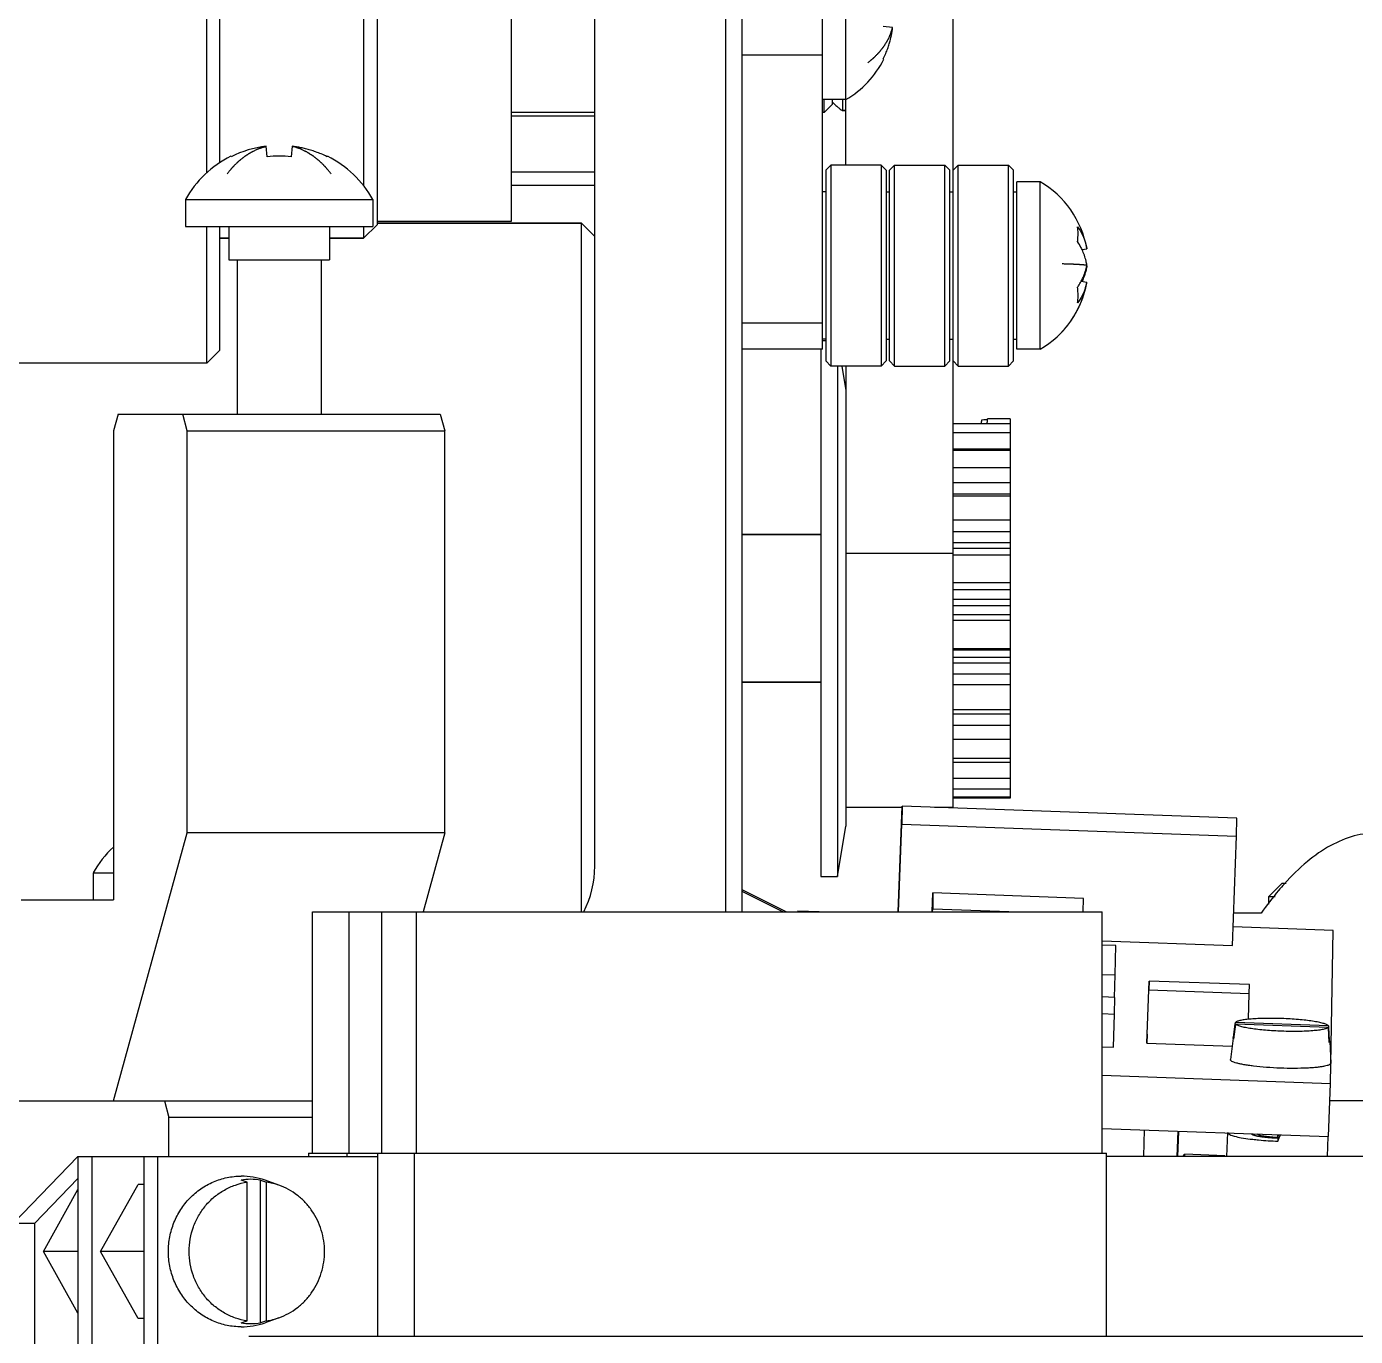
# Model space of a CAD drawing. Header units: millimetres. Extents: x 0 to 841, y 0 to 594.
# Drawn here: x 736.43 to 756.27, y 244.04 to 263.59 of the extents above; entities that cross this region are included whole.
import ezdxf

# ---------------------------------------------------------------- set-up
doc = ezdxf.new("R2010")
doc.units = ezdxf.units.MM
doc.header["$LTSCALE"] = 46.255
doc.layers.get('0').update_dxf_attribs({"linetype": 'CONTINUOUS'})
for name, color, linetype in [('7_ALL_FEATURES', 7, 'CONTINUOUS'), ('AXIS', 7, 'CONTINUOUS'), ('COSMETIC', 7, 'CONTINUOUS')]:
    doc.layers.add(name, color=color, linetype=linetype)

msp = doc.modelspace()

# ---------------------------------------------------------------- linework, layer by layer
at = {"color": 7, "linetype": 'CONTINUOUS'}
for p, q in [((746.862, 281.805), (746.862, 250.375)), ((747.112, 250.375), (747.112, 281.68)), ((748.662, 261.522), (748.662, 276.62)), ((750.262, 251.936), (750.262, 276.62)), ((744.912, 251.055), (744.912, 272.547)), ((739.312, 269.855), (739.312, 261.554)), ((741.462, 268.18), (741.462, 261.212)), ((741.662, 267.98), (741.662, 260.63)), ((743.662, 267.18), (743.662, 260.68)), ((748.312, 258.772), (748.312, 265.272)), ((749.359, 263.574), (749.22, 263.588)), ((748.312, 263.164), (747.112, 263.164)), ((749.228, 263.103), (749.22, 263.106)), ((748.662, 262.499), (748.312, 262.499)), ((748.337, 262.305), (748.337, 262.499)), ((748.612, 262.499), (748.612, 262.342)), ((744.912, 262.305), (743.662, 262.305)), ((743.662, 262.255), (744.912, 262.255)), ((748.462, 262.43), (748.337, 262.305)), ((748.606, 262.338), (748.662, 262.338)), ((748.608, 262.338), (748.612, 262.342)), ((748.612, 262.342), (748.662, 262.342)), ((740.022, 261.646), (740.007, 261.802)), ((740.394, 261.802), (740.38, 261.646)), ((739.485, 261.646), (739.481, 261.656)), ((740.92, 261.656), (740.917, 261.646)), ((748.362, 261.447), (748.437, 261.522)), ((748.437, 261.522), (748.437, 258.522)), ((749.262, 261.447), (749.187, 261.522)), ((749.187, 261.522), (749.187, 258.522)), ((749.312, 261.447), (749.387, 261.522)), ((749.387, 258.522), (749.387, 261.522)), ((750.212, 261.447), (750.137, 261.522)), ((750.137, 258.522), (750.137, 261.522)), ((750.262, 261.447), (750.337, 261.522)), ((750.337, 258.522), (750.337, 261.522)), ((751.162, 261.447), (751.087, 261.522)), ((751.087, 258.522), (751.087, 261.522)), ((744.912, 261.415), (743.662, 261.415)), ((748.362, 261.447), (748.362, 258.597)), ((749.262, 261.447), (749.262, 258.597)), ((749.312, 258.597), (749.312, 261.447)), ((750.212, 258.597), (750.212, 261.447)), ((751.162, 258.597), (751.162, 261.447)), ((751.562, 261.272), (751.212, 261.272)), ((751.212, 258.772), (751.212, 261.272)), ((751.562, 258.772), (751.562, 261.272)), ((744.912, 261.216), (743.662, 261.216)), ((738.801, 261.005), (741.601, 261.005)), ((738.801, 261.005), (738.801, 260.605)), ((741.601, 261.005), (741.601, 260.605)), ((738.801, 260.605), (741.601, 260.605)), ((739.312, 260.605), (739.312, 258.755)), ((739.451, 260.605), (739.451, 260.105)), ((740.951, 260.605), (740.951, 260.105)), ((741.662, 260.63), (741.462, 260.43)), ((741.462, 260.605), (741.462, 260.43)), ((744.712, 260.655), (741.662, 260.655)), ((744.912, 260.455), (744.712, 260.655)), ((744.712, 250.375), (744.712, 260.655)), ((739.312, 260.43), (739.451, 260.43)), ((740.951, 260.43), (741.462, 260.43)), ((752.258, 260.278), (752.259, 260.269)), ((739.451, 260.105), (740.951, 260.105)), ((739.576, 260.105), (739.576, 257.805)), ((740.826, 260.105), (740.826, 257.805)), ((752.187, 260.259), (752.259, 260.269)), ((752.256, 260.015), (752.259, 260.015)), ((752.174, 259.787), (752.259, 259.775)), ((748.312, 259.164), (747.112, 259.164)), ((739.312, 258.755), (739.122, 258.565)), ((748.312, 258.772), (747.112, 258.772)), ((751.562, 258.772), (751.212, 258.772)), ((739.122, 258.565), (735.064, 258.565)), ((748.362, 258.597), (748.437, 258.522)), ((748.662, 258.522), (748.662, 256.899)), ((749.262, 258.597), (749.187, 258.522)), ((749.312, 258.597), (749.387, 258.522)), ((750.212, 258.597), (750.137, 258.522)), ((750.262, 258.597), (750.337, 258.522)), ((751.162, 258.597), (751.087, 258.522)), ((737.796, 257.805), (737.727, 257.555)), ((737.796, 257.805), (742.606, 257.805)), ((738.829, 257.555), (738.761, 257.805)), ((742.606, 257.805), (742.674, 257.555)), ((737.727, 257.555), (737.727, 250.555)), ((738.829, 257.555), (742.674, 257.555)), ((738.829, 251.555), (738.829, 257.555)), ((742.674, 251.555), (742.674, 257.555)), ((751.112, 257.657), (750.262, 257.657)), ((751.112, 257.526), (750.262, 257.526)), ((751.112, 257.657), (751.112, 257.526)), ((751.112, 257.262), (750.262, 257.262)), ((751.112, 257.262), (751.112, 257)), ((751.112, 257), (750.262, 257)), ((751.112, 256.582), (750.262, 256.582)), ((751.112, 256.582), (751.112, 256.222)), ((751.112, 256.222), (750.262, 256.222)), ((750.262, 255.724), (748.662, 255.724)), ((751.112, 255.7), (750.262, 255.7)), ((751.112, 255.7), (751.112, 255.284)), ((751.112, 255.284), (750.262, 255.284)), ((751.112, 254.722), (750.262, 254.722)), ((751.112, 254.722), (751.112, 254.301)), ((751.112, 254.301), (750.262, 254.301)), ((751.112, 253.766), (750.262, 253.766)), ((751.112, 253.766), (751.112, 253.391)), ((751.112, 253.391), (750.262, 253.391)), ((751.112, 252.948), (750.262, 252.948)), ((751.112, 252.948), (751.112, 252.663)), ((751.112, 252.663), (750.262, 252.663)), ((751.112, 252.365), (750.262, 252.365)), ((751.112, 252.365), (751.112, 252.206)), ((751.112, 252.206), (750.262, 252.206)), ((749.442, 250.375), (749.5, 251.954)), ((749.5, 251.954), (749.495, 251.685)), ((754.496, 251.773), (749.5, 251.954)), ((751.112, 252.089), (750.262, 252.089)), ((751.112, 252.074), (750.262, 252.074)), ((751.112, 252.089), (751.112, 252.074)), ((748.662, 251.936), (749.5, 251.936)), ((749.984, 251.936), (750.262, 251.936)), ((754.492, 251.505), (754.496, 251.773)), ((737.727, 247.555), (738.829, 251.555)), ((742.674, 251.555), (738.829, 251.555)), ((742.674, 251.555), (742.349, 250.375)), ((749.447, 250.375), (749.495, 251.685)), ((749.495, 251.685), (754.492, 251.505)), ((754.432, 249.871), (754.492, 251.505)), ((737.727, 250.955), (737.422, 250.955)), ((737.422, 250.955), (737.422, 250.555)), ((754.974, 250.605), (755.174, 250.805)), ((755.174, 250.805), (755.234, 250.805)), ((736.349, 250.555), (737.727, 250.555)), ((747.768, 250.375), (747.112, 250.704)), ((747.718, 250.375), (747.112, 250.678)), ((749.951, 250.375), (749.961, 250.657)), ((749.961, 250.657), (749.957, 250.422)), ((752.209, 250.576), (749.961, 250.657)), ((752.206, 250.375), (752.209, 250.576)), ((754.974, 250.605), (755.068, 250.605)), ((754.974, 250.491), (754.974, 250.605)), ((740.701, 250.375), (752.489, 250.375)), ((740.701, 246.775), (740.701, 250.375)), ((741.244, 246.775), (741.244, 250.375)), ((741.732, 246.775), (741.732, 250.375)), ((742.25, 246.775), (742.25, 250.375)), ((747.942, 250.387), (747.941, 250.375)), ((748.264, 250.375), (747.942, 250.387)), ((749.955, 250.375), (749.957, 250.422)), ((749.957, 250.422), (751.237, 250.375)), ((752.489, 246.775), (752.489, 250.375)), ((754.86, 250.355), (754.45, 250.355)), ((755.936, 250.099), (754.442, 250.153)), ((755.895, 247.814), (755.936, 250.099)), ((752.489, 249.941), (754.432, 249.871)), ((752.691, 249.871), (752.489, 249.878)), ((752.683, 249.434), (752.691, 249.871)), ((752.489, 249.441), (752.683, 249.434)), ((752.671, 249.098), (752.683, 249.434)), ((753.156, 248.417), (753.185, 249.209)), ((753.158, 248.551), (753.187, 249.343)), ((753.187, 249.343), (753.185, 249.209)), ((753.185, 249.209), (754.684, 249.155)), ((754.686, 249.289), (753.187, 249.343)), ((754.684, 249.155), (754.686, 249.289)), ((752.677, 249.098), (752.489, 249.105)), ((752.673, 248.849), (752.677, 249.098)), ((754.67, 248.771), (754.684, 249.155)), ((752.489, 248.856), (752.673, 248.849)), ((752.655, 248.354), (752.673, 248.849)), ((754.476, 248.699), (754.448, 248.477)), ((754.448, 248.504), (754.473, 248.699)), ((754.473, 248.699), (754.476, 248.726)), ((755.865, 248.676), (754.476, 248.726)), ((755.865, 248.649), (754.476, 248.699)), ((755.865, 248.676), (755.866, 248.65)), ((755.877, 248.426), (755.865, 248.649)), ((755.866, 248.65), (755.877, 248.453)), ((753.158, 248.551), (753.156, 248.417)), ((753.156, 248.417), (754.426, 248.371)), ((754.442, 248.492), (754.402, 248.172)), ((754.442, 248.491), (754.442, 248.492)), ((754.452, 248.504), (754.448, 248.504)), ((755.877, 248.453), (755.875, 248.453)), ((755.884, 248.44), (755.884, 248.439)), ((755.884, 248.439), (755.9, 248.117)), ((752.489, 248.36), (752.655, 248.354)), ((754.402, 248.172), (754.401, 248.17)), ((755.9, 248.116), (755.9, 248.117)), ((752.489, 247.936), (755.895, 247.814)), ((755.866, 247.021), (755.895, 247.814)), ((735.362, 247.555), (740.701, 247.555)), ((738.491, 247.555), (738.556, 247.305)), ((740.701, 247.305), (738.556, 247.305)), ((738.556, 246.725), (738.556, 247.305)), ((752.489, 247.143), (755.866, 247.021)), ((753.107, 246.726), (753.121, 247.12)), ((753.608, 246.726), (753.622, 247.102)), ((753.619, 246.726), (753.632, 247.099)), ((754.349, 246.726), (754.362, 247.081)), ((755.111, 247.012), (755.109, 246.953)), ((755.85, 246.726), (755.861, 247.022)), ((736.228, 245.725), (737.193, 246.725)), ((737.196, 246.725), (737.193, 246.725)), ((737.196, 246.725), (741.671, 246.725)), ((737.196, 246.725), (737.196, 243.725)), ((737.404, 246.725), (737.404, 243.725)), ((738.18, 246.725), (738.18, 225.725)), ((738.387, 246.725), (738.387, 225.725)), ((740.639, 246.775), (752.55, 246.775)), ((740.639, 246.775), (740.639, 246.725)), ((741.209, 246.775), (741.209, 246.725)), ((741.671, 246.775), (741.671, 244.038)), ((742.215, 246.775), (742.215, 244.038)), ((752.55, 244.038), (752.55, 246.775)), ((766.399, 246.726), (752.55, 246.726)), ((753.689, 246.726), (753.72, 246.758)), ((753.719, 246.726), (753.72, 246.758)), ((754.32, 246.736), (753.72, 246.758)), ((754.32, 246.736), (754.319, 246.726)), ((737.196, 246.393), (736.551, 245.725)), ((736.682, 245.306), (737.196, 246.229)), ((737.536, 245.306), (738.094, 246.306)), ((738.18, 246.306), (738.094, 246.306)), ((739.723, 246.341), (739.632, 246.372)), ((739.723, 244.27), (739.723, 246.341)), ((739.922, 244.239), (739.922, 246.372)), ((739.922, 246.372), (740.013, 246.341)), ((740.198, 246.295), (739.99, 246.369)), ((740.013, 244.27), (740.013, 246.341)), ((736.551, 245.725), (736.228, 245.725)), ((736.551, 245.725), (736.551, 239.657)), ((737.196, 245.306), (736.682, 245.306)), ((737.196, 244.383), (736.682, 245.306)), ((738.18, 245.306), (737.536, 245.306)), ((738.094, 244.306), (737.536, 245.306)), ((738.18, 244.306), (738.094, 244.306)), ((739.632, 244.239), (739.723, 244.27)), ((740.013, 244.27), (739.922, 244.239)), ((740.198, 244.317), (739.99, 244.242)), ((768.146, 244.039), (739.746, 244.038))]:
    msp.add_line(p, q, dxfattribs=at)
at = {"color": 2, "linetype": 'CONTINUOUS'}
msp.add_line((755.11, 247), (755.112, 247.049), dxfattribs=at)
at = {"color": 7, "linetype": 'CONTINUOUS'}
for centre, radius, start, end in [((747.918, 263.749), 1.452, 345.8567, 348.3576), ((747.917, 263.749), 1.452, 348.3578, 350.7507), ((747.917, 263.749), 1.453, 350.751, 353.091), ((747.92, 263.749), 1.45, 337.1625, 340.3107), ((747.919, 263.749), 1.451, 340.3111, 343.1921), ((747.918, 263.749), 1.452, 343.1925, 345.8564), ((747.934, 263.749), 1.446, 300.1885, 333.3608), ((747.92, 263.748), 1.45, 333.698, 337.1619), ((751.546, 265.712), 4.483, 226.5264, 226.8058), ((740.2, 260.205), 1.609, 96.8981, 116.4095), ((740.201, 260.204), 1.61, 80.7387, 83.0984), ((740.201, 260.204), 1.61, 78.3235, 80.7385), ((740.201, 260.204), 1.61, 75.7999, 78.3233), ((740.201, 260.205), 1.609, 73.1145, 75.7995), ((740.201, 260.205), 1.609, 70.2157, 73.1141), ((740.201, 260.206), 1.608, 67.0552, 70.2152), ((740.202, 260.207), 1.607, 63.5867, 67.0546), ((740.201, 260.222), 1.604, 116.7248, 150.7733), ((740.201, 259.954), 1.702, 83.9629, 96.0371), ((740.201, 260.222), 1.604, 29.2267, 63.2752), ((750.834, 260.022), 1.446, 10.1933, 59.8115), ((751.541, 260.155), 0.729, 349.5444, 350.1132), ((751.541, 259.89), 0.729, 9.8868, 10.4556), ((750.834, 260.022), 1.446, 300.1885, 349.8067), ((751.588, 259.896), 0.682, 342.7787, 348.4479), ((751.593, 259.894), 0.676, 348.4581, 349.0994), ((751.594, 259.894), 0.676, 349.0994, 349.8616), ((738.822, 250.172), 1.604, 133.1159, 150.7733), ((743.412, 251.055), 1.5, 332.992, 360), ((755.128, 250.437), 3.479, 262.8858, 263.5069), ((755.189, 249.225), 2.215, 265.4288, 267.9658), ((739.635, 245.378), 1.053, 70.2991, 89.9861), ((739.777, 245.376), 1.007, 90.0069, 98.2815), ((739.777, 245.376), 1.007, 81.7185, 89.9931), ((739.867, 245.369), 0.983, 70.3191, 81.4581), ((739.777, 245.236), 1.007, 261.7185, 269.9931), ((739.635, 245.234), 1.053, 270.0139, 289.7009), ((739.777, 245.236), 1.007, 270.0069, 278.2815), ((739.867, 245.242), 0.983, 278.5419, 289.6809)]:
    msp.add_arc(centre, radius, start, end, dxfattribs=at)
for major_axis, end_param in [((0.823, 2.016), -1.567224), ((0.343, 0.84), -1.570837)]:
    msp.add_ellipse((755.111, 247.054), major_axis=major_axis, ratio=0.01674, start_param=-1.613993, end_param=end_param, dxfattribs=at)
for points, knots in [([(748.478, 262.444), (748.493, 262.429), (748.522, 262.403), (748.56, 262.369), (748.587, 262.349), (748.602, 262.338), (748.608, 262.338)], [0, 0, 0, 0, 0.386721, 0.689866, 0.896904, 1, 1, 1, 1]), ([(752.12, 260.38), (752.122, 260.399), (752.131, 260.472), (752.128, 260.546), (752.12, 260.6)], [0, 0, 0, 0, 0.258871, 1, 1, 1, 1]), ([(752.12, 260.6), (752.154, 260.552), (752.213, 260.449), (752.248, 260.335), (752.258, 260.278)], [0, 0, 0, 0, 0.506727, 1, 1, 1, 1]), ([(752.187, 260.259), (752.182, 260.269), (752.162, 260.311), (752.139, 260.351), (752.12, 260.38)], [0, 0, 0, 0, 0.246532, 1, 1, 1, 1]), ([(752.259, 260.029), (752.256, 260.049), (752.24, 260.128), (752.213, 260.204), (752.187, 260.259)], [0, 0, 0, 0, 0.245224, 1, 1, 1, 1]), ([(752.174, 259.787), (752.184, 259.806), (752.221, 259.881), (752.247, 259.961), (752.258, 260.022)], [0, 0, 0, 0, 0.257783, 1, 1, 1, 1]), ([(752.259, 260.015), (752.256, 259.996), (752.24, 259.917), (752.213, 259.84), (752.187, 259.785)], [0, 0, 0, 0, 0.245224, 1, 1, 1, 1]), ([(752.12, 259.698), (752.125, 259.705), (752.144, 259.734), (752.162, 259.764), (752.174, 259.787)], [0, 0, 0, 0, 0.253429, 1, 1, 1, 1]), ([(752.128, 259.579), (752.128, 259.588), (752.127, 259.628), (752.124, 259.668), (752.12, 259.698)], [0, 0, 0, 0, 0.246187, 1, 1, 1, 1]), ([(752.239, 259.694), (752.227, 259.653), (752.193, 259.572), (752.146, 259.499), (752.12, 259.464)], [0, 0, 0, 0, 0.492137, 1, 1, 1, 1]), ([(752.12, 259.464), (752.121, 259.473), (752.126, 259.511), (752.128, 259.55), (752.128, 259.579)], [0, 0, 0, 0, 0.246818, 1, 1, 1, 1]), ([(755.865, 248.676), (755.862, 248.68), (755.852, 248.686), (755.835, 248.695), (755.812, 248.703), (755.773, 248.715), (755.711, 248.729), (755.625, 248.744), (755.525, 248.757), (755.372, 248.772), (755.211, 248.782), (755.048, 248.786), (754.928, 248.785), (754.817, 248.782), (754.716, 248.776), (754.63, 248.768), (754.569, 248.758), (754.529, 248.749), (754.507, 248.742), (754.489, 248.735), (754.48, 248.729), (754.476, 248.726)], [0, 0, 0, 0, 0.010325, 0.023948, 0.040991, 0.061438, 0.112108, 0.174661, 0.247264, 0.327704, 0.501956, 0.590355, 0.675921, 0.755994, 0.8281, 0.890046, 0.94002, 0.960098, 0.976766, 0.990017, 1, 1, 1, 1]), ([(755.865, 248.649), (755.862, 248.646), (755.852, 248.64), (755.835, 248.633), (755.812, 248.626), (755.773, 248.617), (755.711, 248.608), (755.625, 248.599), (755.525, 248.593), (755.413, 248.59), (755.294, 248.59), (755.13, 248.594), (754.969, 248.603), (754.816, 248.618), (754.716, 248.631), (754.63, 248.646), (754.569, 248.66), (754.529, 248.672), (754.507, 248.681), (754.489, 248.689), (754.48, 248.696), (754.476, 248.699)], [0, 0, 0, 0, 0.009983, 0.023234, 0.039902, 0.05998, 0.109954, 0.1719, 0.244006, 0.324079, 0.409645, 0.498044, 0.672296, 0.752736, 0.825339, 0.887892, 0.938562, 0.959009, 0.976052, 0.989675, 1, 1, 1, 1]), ([(754.442, 248.492), (754.442, 248.493), (754.443, 248.498), (754.446, 248.501), (754.448, 248.504)], [0, 0, 0, 0, 0.221863, 1, 1, 1, 1]), ([(754.448, 248.477), (754.447, 248.478), (754.444, 248.482), (754.442, 248.487), (754.442, 248.491)], [0, 0, 0, 0, 0.295724, 1, 1, 1, 1]), ([(755.877, 248.453), (755.878, 248.452), (755.881, 248.448), (755.884, 248.443), (755.884, 248.44)], [0, 0, 0, 0, 0.293929, 1, 1, 1, 1]), ([(755.883, 248.435), (755.883, 248.434), (755.881, 248.431), (755.879, 248.428), (755.877, 248.426)], [0, 0, 0, 0, 0.224157, 1, 1, 1, 1]), ([(754.747, 248.072), (754.722, 248.076), (754.674, 248.082), (754.606, 248.093), (754.546, 248.105), (754.497, 248.117), (754.457, 248.129), (754.43, 248.14), (754.415, 248.15), (754.407, 248.156), (754.403, 248.163), (754.401, 248.168), (754.401, 248.17)], [0, 0, 0, 0, 0.207756, 0.395683, 0.561021, 0.701454, 0.815234, 0.901447, 0.934389, 0.961009, 0.982238, 1, 1, 1, 1]), ([(755.548, 248.043), (755.484, 248.04), (755.35, 248.037), (755.147, 248.041), (754.944, 248.052), (754.811, 248.065), (754.747, 248.072)], [0, 0, 0, 0, 0.239939, 0.500016, 0.760084, 1, 1, 1, 1]), ([(755.9, 248.116), (755.9, 248.114), (755.899, 248.109), (755.894, 248.103), (755.886, 248.097), (755.876, 248.091), (755.863, 248.086), (755.839, 248.078), (755.803, 248.07), (755.752, 248.061), (755.692, 248.054), (755.623, 248.047), (755.574, 248.045), (755.548, 248.043)], [0, 0, 0, 0, 0.017612, 0.038347, 0.064367, 0.096734, 0.135925, 0.182126, 0.2955, 0.436031, 0.601946, 0.790879, 1, 1, 1, 1]), ([(754.363, 247.076), (754.367, 247.064), (754.403, 247.044), (754.47, 247.023), (754.573, 247.001), (754.653, 246.99), (754.697, 246.984)], [0, 0, 0, 0, 0.107557, 0.313464, 0.615615, 1, 1, 1, 1]), ([(754.735, 246.98), (754.764, 246.977), (754.889, 246.964), (755.014, 246.956), (755.109, 246.953)], [0, 0, 0, 0, 0.23503, 1, 1, 1, 1]), ([(754.801, 247.06), (754.805, 247.056), (754.819, 247.049), (754.859, 247.036), (754.896, 247.031), (754.924, 247.027)], [0, 0, 0, 0, 0.128107, 0.340969, 1, 1, 1, 1]), ([(754.924, 247.027), (754.931, 247.026), (754.961, 247.022), (754.99, 247.019), (755.013, 247.017)], [0, 0, 0, 0, 0.233998, 1, 1, 1, 1]), ([(739.635, 244.181), (739.564, 244.181), (739.421, 244.195), (739.216, 244.26), (739.027, 244.365), (738.861, 244.506), (738.725, 244.677), (738.624, 244.873), (738.562, 245.085), (738.541, 245.306), (738.562, 245.526), (738.624, 245.739), (738.725, 245.934), (738.861, 246.106), (739.027, 246.247), (739.216, 246.352), (739.421, 246.416), (739.564, 246.431), (739.635, 246.431)], [0, 0, 0, 0, 0.061435, 0.123031, 0.184931, 0.247224, 0.30994, 0.373043, 0.436442, 0.5, 0.563558, 0.626957, 0.69006, 0.752776, 0.815069, 0.876969, 0.938565, 1, 1, 1, 1]), ([(739.723, 244.27), (739.664, 244.279), (739.546, 244.308), (739.38, 244.383), (739.229, 244.488), (739.099, 244.618), (738.994, 244.77), (738.89, 244.995), (738.836, 245.306), (738.89, 245.617), (738.994, 245.842), (739.099, 245.994), (739.229, 246.124), (739.38, 246.228), (739.546, 246.303), (739.664, 246.332), (739.723, 246.341)], [0, 0, 0, 0, 0.061482, 0.123195, 0.185237, 0.247654, 0.310451, 0.373582, 0.5, 0.626418, 0.689549, 0.752346, 0.814763, 0.876805, 0.938518, 1, 1, 1, 1]), ([(740.198, 244.317), (740.247, 244.334), (740.343, 244.378), (740.476, 244.465), (740.594, 244.572), (740.728, 244.738), (740.846, 244.983), (740.895, 245.306), (740.846, 245.629), (740.728, 245.873), (740.594, 246.04), (740.476, 246.147), (740.343, 246.234), (740.247, 246.277), (740.198, 246.295)], [0, 0, 0, 0, 0.061579, 0.12344, 0.185622, 0.248136, 0.373692, 0.5, 0.626308, 0.751864, 0.814378, 0.87656, 0.938421, 1, 1, 1, 1])]:
    msp.add_open_spline(points, degree=3, knots=knots, dxfattribs=at)
msp.add_open_spline([(755.884, 248.439), (755.884, 248.438), (755.883, 248.436), (755.883, 248.435)], degree=3, dxfattribs=at)
at = {"color": 2, "linetype": 'CONTINUOUS'}
msp.add_open_spline([(754.713, 247.063), (754.715, 247.062), (754.717, 247.06), (754.721, 247.058), (754.724, 247.056), (754.726, 247.054), (754.727, 247.053), (754.728, 247.053), (754.729, 247.052), (754.729, 247.052), (754.73, 247.052), (754.73, 247.051), (754.73, 247.051), (754.731, 247.051), (754.734, 247.05), (754.737, 247.049), (754.741, 247.047), (754.746, 247.046), (754.751, 247.044), (754.755, 247.043), (754.758, 247.042), (754.76, 247.041), (754.761, 247.04), (754.762, 247.04), (754.762, 247.04), (754.763, 247.04), (754.764, 247.04), (754.765, 247.039), (754.768, 247.039), (754.772, 247.038), (754.777, 247.037), (754.784, 247.035), (754.792, 247.033), (754.799, 247.032), (754.803, 247.031), (754.807, 247.03), (754.809, 247.029), (754.811, 247.029), (754.814, 247.029), (754.816, 247.028), (754.819, 247.028), (754.823, 247.027), (754.829, 247.026), (754.836, 247.025), (754.845, 247.024), (754.854, 247.022), (754.863, 247.021), (754.868, 247.02), (754.872, 247.019), (754.874, 247.019), (754.878, 247.019), (754.881, 247.018), (754.887, 247.017), (754.893, 247.017), (754.904, 247.016), (754.917, 247.014), (754.93, 247.013), (754.939, 247.011), (754.944, 247.011), (754.946, 247.011), (754.949, 247.01), (754.953, 247.01), (754.959, 247.01), (754.969, 247.009), (754.983, 247.008), (754.998, 247.006), (755.009, 247.006), (755.018, 247.005), (755.025, 247.004), (755.031, 247.004), (755.038, 247.004), (755.045, 247.003), (755.058, 247.003), (755.073, 247.002), (755.092, 247.001), (755.104, 247), (755.11, 247)], degree=3, knots=[0, 0, 0, 0, 0.03125, 0.0625, 0.09375, 0.109375, 0.117188, 0.125, 0.132812, 0.136719, 0.140625, 0.142578, 0.144531, 0.148438, 0.15625, 0.171875, 0.1875, 0.21875, 0.234375, 0.25, 0.265625, 0.273438, 0.277344, 0.28125, 0.283203, 0.285156, 0.289062, 0.292969, 0.296875, 0.3125, 0.328125, 0.34375, 0.375, 0.390625, 0.40625, 0.414062, 0.421875, 0.429688, 0.433594, 0.4375, 0.445312, 0.453125, 0.46875, 0.484375, 0.5, 0.53125, 0.546875, 0.5625, 0.566406, 0.570312, 0.578125, 0.585938, 0.59375, 0.609375, 0.625, 0.65625, 0.6875, 0.703125, 0.710938, 0.714844, 0.71875, 0.726562, 0.734375, 0.75, 0.78125, 0.8125, 0.828125, 0.84375, 0.859375, 0.867188, 0.875, 0.890625, 0.90625, 0.9375, 0.96875, 1, 1, 1, 1], dxfattribs=at)
at = {"layer": '7_ALL_FEATURES', "color": 7, "linetype": 'CONTINUOUS'}
for p, q in [((748.462, 262.43), (748.462, 262.499)), ((751.112, 257.736), (751.112, 257.657)), ((751.112, 257.526), (751.112, 257.262)), ((750.262, 257.284), (751.112, 257.284)), ((751.112, 257), (751.112, 256.582)), ((750.262, 256.782), (751.112, 256.782)), ((750.262, 256.613), (751.112, 256.613)), ((751.112, 256.222), (751.112, 255.7)), ((748.287, 256.005), (747.112, 256.005)), ((750.262, 256.053), (751.112, 256.053)), ((750.262, 255.886), (751.112, 255.886)), ((751.112, 255.797), (750.262, 255.797)), ((750.262, 255.186), (751.112, 255.186)), ((751.112, 255.284), (751.112, 254.722)), ((750.262, 255.04), (751.112, 255.04)), ((751.112, 254.944), (750.262, 254.944)), ((751.112, 254.806), (750.262, 254.806)), ((750.262, 254.284), (751.112, 254.284)), ((750.262, 254.178), (751.112, 254.178)), ((751.112, 254.301), (751.112, 253.766)), ((751.112, 254.087), (750.262, 254.087)), ((751.112, 253.923), (750.262, 253.923)), ((748.287, 253.805), (747.112, 253.805)), ((751.112, 253.328), (750.262, 253.328)), ((751.112, 253.391), (751.112, 252.948)), ((751.112, 253.159), (750.262, 253.159)), ((751.112, 252.605), (750.262, 252.605)), ((751.112, 252.663), (751.112, 252.365)), ((751.112, 252.206), (751.112, 252.089))]:
    msp.add_line(p, q, dxfattribs=at)
for centre, major_axis, ratio, start_param, end_param in [((750.237, 259.484), (0, 3.119), 0.176327, -2.196587, -2.171696), ((750.237, 258.192), (0, 2.206), 0.249328, 4.467581, 4.504013)]:
    msp.add_ellipse(centre, major_axis=major_axis, ratio=ratio, start_param=start_param, end_param=end_param, dxfattribs=at)
at = {"layer": 'AXIS', "color": 7, "linetype": 'CONTINUOUS'}
for p, q in [((739.122, 261.405), (739.122, 270.012)), ((748.337, 262.305), (748.312, 262.305)), ((749.187, 261.522), (748.437, 261.522)), ((749.387, 261.522), (750.137, 261.522)), ((750.337, 261.522), (751.087, 261.522)), ((748.362, 261.122), (748.312, 261.122)), ((749.262, 261.122), (749.312, 261.122)), ((750.212, 261.122), (750.262, 261.122)), ((751.162, 261.122), (751.212, 261.122)), ((743.662, 260.68), (741.662, 260.68)), ((739.122, 258.565), (739.122, 260.605)), ((741.662, 260.655), (744.712, 260.655)), ((739.451, 260.43), (739.312, 260.43)), ((741.462, 260.43), (740.951, 260.43)), ((748.362, 258.922), (748.312, 258.922)), ((748.312, 258.905), (748.362, 258.905)), ((749.262, 258.922), (749.312, 258.922)), ((750.212, 258.922), (750.262, 258.922)), ((751.162, 258.922), (751.212, 258.922)), ((748.287, 258.772), (748.287, 250.905)), ((749.187, 258.522), (748.437, 258.522)), ((748.537, 258.522), (748.537, 250.905)), ((748.6, 258.522), (748.662, 258.155)), ((749.387, 258.522), (750.137, 258.522)), ((750.337, 258.522), (751.087, 258.522)), ((751.112, 257.736), (750.775, 257.736)), ((748.662, 256.899), (748.662, 251.655)), ((747.112, 256.005), (748.287, 256.005)), ((747.112, 253.805), (748.287, 253.805)), ((748.537, 250.905), (748.662, 251.655)), ((748.287, 250.905), (748.537, 250.905)), ((756.604, 247.555), (755.886, 247.555))]:
    msp.add_line(p, q, dxfattribs=at)
msp.add_ellipse((750.237, 257.732), major_axis=(0.55, 0), ratio=0.034921, start_param=-0.6009, end_param=-0.200463, dxfattribs=at)
for points, knots in [([(756.604, 251.555), (756.485, 251.555), (756.238, 251.521), (755.879, 251.37), (755.528, 251.124), (755.314, 250.913), (755.208, 250.795)], [0, 0, 0, 0, 0.218079, 0.450291, 0.70821, 1, 1, 1, 1]), ([(755.208, 250.795), (755.178, 250.761), (755.056, 250.62), (754.942, 250.471), (754.86, 250.355)], [0, 0, 0, 0, 0.238275, 1, 1, 1, 1])]:
    msp.add_open_spline(points, degree=3, knots=knots, dxfattribs=at)
at = {"layer": 'COSMETIC', "color": 7, "linetype": 'CONTINUOUS'}
for p, q in [((752.208, 259.571), (752.209, 259.572)), ((752.128, 259.375), (752.129, 259.379)), ((752.02, 259.194), (752.023, 259.199)), ((751.889, 259.033), (751.892, 259.037))]:
    msp.add_line(p, q, dxfattribs=at)
for points, knots in [([(748.989, 263.049), (749, 263.058), (749.016, 263.072), (749.036, 263.088), (749.047, 263.097), (749.055, 263.104), (749.063, 263.111), (749.07, 263.116), (749.074, 263.12), (749.076, 263.121), (749.078, 263.123), (749.08, 263.126), (749.083, 263.129), (749.089, 263.134), (749.095, 263.14), (749.105, 263.151), (749.118, 263.163), (749.13, 263.176), (749.14, 263.186), (749.147, 263.193), (749.152, 263.198), (749.155, 263.201), (749.157, 263.203), (749.158, 263.205), (749.16, 263.206), (749.161, 263.208), (749.164, 263.212), (749.169, 263.218), (749.176, 263.226), (749.182, 263.234), (749.191, 263.245), (749.199, 263.256), (749.208, 263.267), (749.213, 263.274), (749.218, 263.279), (749.221, 263.283), (749.224, 263.287), (749.226, 263.289), (749.228, 263.291), (749.229, 263.293), (749.231, 263.296), (749.233, 263.3), (749.236, 263.304), (749.239, 263.31), (749.244, 263.317), (749.251, 263.328), (749.258, 263.34), (749.265, 263.351), (749.27, 263.36), (749.276, 263.368), (749.28, 263.375), (749.282, 263.379), (749.283, 263.381), (749.284, 263.382), (749.285, 263.384), (749.286, 263.386), (749.288, 263.39), (749.291, 263.396), (749.294, 263.403), (749.299, 263.414), (749.306, 263.428), (749.313, 263.443), (749.318, 263.454), (749.321, 263.461), (749.324, 263.467), (749.326, 263.471), (749.327, 263.473), (749.327, 263.475), (749.328, 263.476), (749.329, 263.478), (749.33, 263.483), (749.332, 263.49), (749.335, 263.499), (749.338, 263.509), (749.342, 263.521), (749.349, 263.543), (749.355, 263.562), (749.359, 263.574)], [0, 0, 0, 0, 0.0625, 0.09375, 0.109375, 0.125, 0.140625, 0.15625, 0.160156, 0.164062, 0.167969, 0.171875, 0.179688, 0.1875, 0.203125, 0.21875, 0.25, 0.28125, 0.296875, 0.3125, 0.320312, 0.328125, 0.332031, 0.333984, 0.335938, 0.339844, 0.34375, 0.359375, 0.375, 0.390625, 0.40625, 0.4375, 0.453125, 0.46875, 0.476562, 0.484375, 0.492188, 0.496094, 0.5, 0.503906, 0.507812, 0.515625, 0.523438, 0.53125, 0.546875, 0.5625, 0.59375, 0.609375, 0.625, 0.640625, 0.65625, 0.660156, 0.664062, 0.666016, 0.667969, 0.671875, 0.679688, 0.6875, 0.703125, 0.71875, 0.75, 0.78125, 0.796875, 0.8125, 0.820312, 0.828125, 0.832031, 0.833984, 0.835938, 0.839844, 0.84375, 0.859375, 0.875, 0.890625, 0.90625, 0.9375, 1, 1, 1, 1]), ([(739.426, 261.393), (739.436, 261.405), (739.451, 261.424), (739.469, 261.445), (739.479, 261.457), (739.487, 261.467), (739.494, 261.476), (739.5, 261.483), (739.504, 261.487), (739.505, 261.489), (739.507, 261.491), (739.508, 261.492), (739.511, 261.495), (739.514, 261.498), (739.52, 261.504), (739.527, 261.511), (739.538, 261.522), (739.553, 261.536), (739.567, 261.55), (739.578, 261.561), (739.585, 261.568), (739.591, 261.574), (739.594, 261.577), (739.597, 261.58), (739.598, 261.581), (739.6, 261.582), (739.602, 261.584), (739.606, 261.587), (739.613, 261.593), (739.622, 261.6), (739.631, 261.607), (739.643, 261.617), (739.655, 261.626), (739.667, 261.636), (739.675, 261.642), (739.681, 261.647), (739.686, 261.65), (739.689, 261.653), (739.692, 261.655), (739.693, 261.657), (739.695, 261.658), (739.696, 261.658), (739.697, 261.659), (739.7, 261.661), (739.704, 261.663), (739.708, 261.666), (739.714, 261.67), (739.722, 261.675), (739.734, 261.682), (739.747, 261.69), (739.759, 261.697), (739.768, 261.703), (739.777, 261.709), (739.784, 261.713), (739.789, 261.716), (739.791, 261.717), (739.792, 261.718), (739.794, 261.719), (739.797, 261.72), (739.801, 261.722), (739.807, 261.725), (739.815, 261.729), (739.829, 261.735), (739.845, 261.743), (739.861, 261.751), (739.875, 261.757), (739.883, 261.761), (739.889, 261.764), (739.894, 261.766), (739.896, 261.767), (739.898, 261.768), (739.9, 261.768), (739.902, 261.769), (739.907, 261.771), (739.915, 261.773), (739.925, 261.776), (739.935, 261.78), (739.949, 261.784), (739.973, 261.792), (739.993, 261.798), (740.007, 261.802)], [0, 0, 0, 0, 0.0625, 0.09375, 0.109375, 0.125, 0.140625, 0.15625, 0.160156, 0.164062, 0.166016, 0.167969, 0.171875, 0.179688, 0.1875, 0.203125, 0.21875, 0.25, 0.28125, 0.296875, 0.3125, 0.320312, 0.328125, 0.332031, 0.333984, 0.335938, 0.339844, 0.34375, 0.359375, 0.375, 0.390625, 0.40625, 0.4375, 0.453125, 0.46875, 0.476562, 0.484375, 0.492188, 0.496094, 0.498047, 0.5, 0.501953, 0.503906, 0.507812, 0.515625, 0.523438, 0.53125, 0.546875, 0.5625, 0.59375, 0.609375, 0.625, 0.640625, 0.65625, 0.660156, 0.664062, 0.666016, 0.667969, 0.671875, 0.679688, 0.6875, 0.703125, 0.71875, 0.75, 0.78125, 0.796875, 0.8125, 0.820312, 0.828125, 0.832031, 0.833984, 0.835938, 0.839844, 0.84375, 0.859375, 0.875, 0.890625, 0.90625, 0.9375, 1, 1, 1, 1]), ([(740.976, 261.393), (740.966, 261.405), (740.95, 261.424), (740.932, 261.445), (740.922, 261.457), (740.915, 261.467), (740.907, 261.476), (740.901, 261.483), (740.897, 261.487), (740.896, 261.489), (740.895, 261.491), (740.893, 261.492), (740.891, 261.495), (740.887, 261.498), (740.882, 261.504), (740.874, 261.511), (740.863, 261.522), (740.849, 261.536), (740.835, 261.55), (740.823, 261.561), (740.816, 261.568), (740.81, 261.574), (740.807, 261.577), (740.804, 261.58), (740.803, 261.581), (740.801, 261.582), (740.8, 261.584), (740.795, 261.587), (740.788, 261.593), (740.779, 261.6), (740.77, 261.607), (740.758, 261.617), (740.746, 261.626), (740.734, 261.636), (740.726, 261.642), (740.72, 261.647), (740.716, 261.65), (740.712, 261.653), (740.709, 261.655), (740.708, 261.657), (740.707, 261.658), (740.706, 261.658), (740.704, 261.659), (740.701, 261.661), (740.698, 261.663), (740.693, 261.666), (740.687, 261.67), (740.679, 261.675), (740.667, 261.682), (740.655, 261.69), (740.643, 261.697), (740.633, 261.703), (740.624, 261.709), (740.617, 261.713), (740.613, 261.716), (740.611, 261.717), (740.609, 261.718), (740.608, 261.719), (740.605, 261.72), (740.601, 261.722), (740.594, 261.725), (740.586, 261.729), (740.573, 261.735), (740.556, 261.743), (740.54, 261.751), (740.527, 261.757), (740.519, 261.761), (740.512, 261.764), (740.508, 261.766), (740.505, 261.767), (740.503, 261.768), (740.502, 261.768), (740.499, 261.769), (740.494, 261.771), (740.487, 261.773), (740.476, 261.776), (740.466, 261.78), (740.452, 261.784), (740.428, 261.792), (740.408, 261.798), (740.394, 261.802)], [0, 0, 0, 0, 0.0625, 0.09375, 0.109375, 0.125, 0.140625, 0.15625, 0.160156, 0.164062, 0.166016, 0.167969, 0.171875, 0.179688, 0.1875, 0.203125, 0.21875, 0.25, 0.28125, 0.296875, 0.3125, 0.320312, 0.328125, 0.332031, 0.333984, 0.335938, 0.339844, 0.34375, 0.359375, 0.375, 0.390625, 0.40625, 0.4375, 0.453125, 0.46875, 0.476562, 0.484375, 0.492188, 0.496094, 0.498047, 0.5, 0.501953, 0.503906, 0.507812, 0.515625, 0.523438, 0.53125, 0.546875, 0.5625, 0.59375, 0.609375, 0.625, 0.640625, 0.65625, 0.660156, 0.664062, 0.666016, 0.667969, 0.671875, 0.679688, 0.6875, 0.703125, 0.71875, 0.75, 0.78125, 0.796875, 0.8125, 0.820312, 0.828125, 0.832031, 0.833984, 0.835938, 0.839844, 0.84375, 0.859375, 0.875, 0.890625, 0.90625, 0.9375, 1, 1, 1, 1]), ([(751.889, 260.051), (751.9, 260.05), (751.916, 260.05), (751.938, 260.049), (751.952, 260.049), (751.963, 260.048), (751.97, 260.048), (751.975, 260.048), (751.978, 260.048), (751.98, 260.048), (751.983, 260.048), (751.991, 260.047), (752.002, 260.047), (752.018, 260.046), (752.03, 260.046), (752.04, 260.045), (752.047, 260.045), (752.052, 260.045), (752.055, 260.045), (752.058, 260.045), (752.059, 260.044), (752.061, 260.044), (752.064, 260.044), (752.069, 260.044), (752.076, 260.044), (752.082, 260.043), (752.091, 260.043), (752.099, 260.042), (752.108, 260.042), (752.115, 260.042), (752.12, 260.041), (752.124, 260.041), (752.126, 260.041), (752.128, 260.041), (752.129, 260.041), (752.131, 260.041), (752.134, 260.041), (752.138, 260.04), (752.144, 260.04), (752.151, 260.039), (752.158, 260.039), (752.165, 260.039), (752.17, 260.038), (752.176, 260.038), (752.18, 260.038), (752.182, 260.037), (752.183, 260.037), (752.184, 260.037), (752.185, 260.037), (752.186, 260.037), (752.188, 260.037), (752.191, 260.037), (752.194, 260.036), (752.199, 260.036), (752.206, 260.035), (752.213, 260.035), (752.218, 260.034), (752.221, 260.034), (752.224, 260.034), (752.226, 260.034), (752.227, 260.034), (752.228, 260.033), (752.23, 260.033), (752.232, 260.033), (752.236, 260.032), (752.241, 260.032), (752.249, 260.031), (752.255, 260.03), (752.259, 260.029)], [0, 0, 0, 0, 0.0625, 0.09375, 0.125, 0.140625, 0.15625, 0.164062, 0.167969, 0.171875, 0.179688, 0.1875, 0.21875, 0.25, 0.28125, 0.296875, 0.3125, 0.320312, 0.328125, 0.332031, 0.335938, 0.339844, 0.34375, 0.359375, 0.375, 0.390625, 0.40625, 0.4375, 0.453125, 0.46875, 0.484375, 0.492188, 0.496094, 0.5, 0.503906, 0.507812, 0.515625, 0.53125, 0.546875, 0.5625, 0.59375, 0.609375, 0.625, 0.640625, 0.65625, 0.660156, 0.664062, 0.666016, 0.667969, 0.671875, 0.679688, 0.6875, 0.703125, 0.71875, 0.75, 0.78125, 0.796875, 0.8125, 0.820312, 0.828125, 0.832031, 0.835938, 0.84375, 0.859375, 0.875, 0.90625, 0.9375, 1, 1, 1, 1]), ([(752.209, 259.572), (752.21, 259.576), (752.212, 259.581), (752.214, 259.589), (752.215, 259.593), (752.216, 259.597), (752.217, 259.599), (752.218, 259.601), (752.218, 259.603), (752.219, 259.607), (752.221, 259.612), (752.223, 259.618), (752.225, 259.625), (752.226, 259.63), (752.227, 259.634), (752.228, 259.636), (752.228, 259.637), (752.229, 259.64), (752.23, 259.643), (752.231, 259.648), (752.233, 259.653), (752.234, 259.658), (752.235, 259.661), (752.235, 259.663), (752.236, 259.664), (752.236, 259.666), (752.236, 259.668), (752.237, 259.672), (752.239, 259.677), (752.24, 259.684), (752.242, 259.689), (752.243, 259.693), (752.243, 259.696), (752.244, 259.698), (752.244, 259.7), (752.245, 259.703), (752.246, 259.708), (752.247, 259.713), (752.248, 259.719), (752.249, 259.723), (752.25, 259.726), (752.25, 259.727), (752.25, 259.728), (752.251, 259.729), (752.251, 259.731), (752.251, 259.734), (752.252, 259.739), (752.254, 259.744), (752.255, 259.754), (752.257, 259.761), (752.258, 259.765)], [0, 0, 0, 0, 0.0625, 0.09375, 0.125, 0.140625, 0.15625, 0.164062, 0.171875, 0.1875, 0.21875, 0.25, 0.28125, 0.3125, 0.328125, 0.335938, 0.34375, 0.359375, 0.375, 0.40625, 0.4375, 0.46875, 0.484375, 0.492188, 0.5, 0.507812, 0.515625, 0.53125, 0.5625, 0.59375, 0.625, 0.640625, 0.65625, 0.664062, 0.671875, 0.6875, 0.71875, 0.75, 0.78125, 0.8125, 0.820312, 0.828125, 0.832031, 0.835938, 0.84375, 0.859375, 0.875, 0.90625, 0.9375, 1, 1, 1, 1]), ([(752.129, 259.379), (752.131, 259.382), (752.134, 259.387), (752.137, 259.394), (752.139, 259.398), (752.141, 259.402), (752.142, 259.404), (752.142, 259.406), (752.143, 259.408), (752.145, 259.411), (752.147, 259.416), (752.15, 259.422), (752.153, 259.428), (752.155, 259.434), (752.158, 259.44), (752.162, 259.448), (752.165, 259.457), (752.169, 259.465), (752.171, 259.471), (752.174, 259.477), (752.177, 259.485), (752.18, 259.493), (752.183, 259.502), (752.187, 259.51), (752.19, 259.52), (752.194, 259.53), (752.197, 259.539), (752.202, 259.552), (752.205, 259.562), (752.208, 259.571)], [0, 0, 0, 0, 0.0625, 0.09375, 0.125, 0.140625, 0.15625, 0.164062, 0.171875, 0.1875, 0.21875, 0.25, 0.28125, 0.3125, 0.34375, 0.375, 0.4375, 0.46875, 0.5, 0.53125, 0.5625, 0.625, 0.65625, 0.6875, 0.75, 0.8125, 0.84375, 0.875, 1, 1, 1, 1]), ([(752.023, 259.199), (752.025, 259.202), (752.029, 259.207), (752.033, 259.213), (752.035, 259.217), (752.038, 259.22), (752.039, 259.222), (752.04, 259.224), (752.041, 259.226), (752.043, 259.229), (752.046, 259.234), (752.05, 259.239), (752.053, 259.245), (752.057, 259.25), (752.061, 259.256), (752.065, 259.263), (752.07, 259.271), (752.074, 259.278), (752.078, 259.284), (752.081, 259.29), (752.084, 259.296), (752.088, 259.301), (752.09, 259.306), (752.093, 259.31), (752.094, 259.312), (752.095, 259.314), (752.096, 259.316), (752.098, 259.319), (752.1, 259.323), (752.103, 259.328), (752.105, 259.332), (752.107, 259.335), (752.108, 259.337), (752.109, 259.339), (752.109, 259.34), (752.11, 259.341), (752.11, 259.342), (752.111, 259.344), (752.113, 259.347), (752.115, 259.351), (752.118, 259.356), (752.122, 259.365), (752.126, 259.371), (752.128, 259.375)], [0, 0, 0, 0, 0.0625, 0.09375, 0.125, 0.140625, 0.15625, 0.164062, 0.171875, 0.1875, 0.21875, 0.25, 0.28125, 0.3125, 0.34375, 0.375, 0.4375, 0.46875, 0.5, 0.53125, 0.5625, 0.59375, 0.625, 0.640625, 0.65625, 0.664062, 0.671875, 0.6875, 0.71875, 0.75, 0.78125, 0.796875, 0.8125, 0.820312, 0.828125, 0.832031, 0.835938, 0.84375, 0.859375, 0.875, 0.90625, 0.9375, 1, 1, 1, 1]), ([(751.892, 259.037), (751.895, 259.04), (751.899, 259.044), (751.904, 259.049), (751.907, 259.053), (751.91, 259.056), (751.911, 259.057), (751.912, 259.059), (751.914, 259.06), (751.916, 259.063), (751.92, 259.067), (751.926, 259.074), (751.932, 259.081), (751.937, 259.087), (751.942, 259.093), (751.946, 259.098), (751.95, 259.103), (751.954, 259.107), (751.956, 259.11), (751.957, 259.112), (751.959, 259.113), (751.959, 259.114), (751.961, 259.115), (751.963, 259.118), (751.966, 259.122), (751.969, 259.126), (751.972, 259.13), (751.974, 259.133), (751.976, 259.135), (751.977, 259.136), (751.978, 259.138), (751.981, 259.141), (751.984, 259.145), (751.989, 259.152), (751.995, 259.16), (752, 259.167), (752.008, 259.178), (752.014, 259.187), (752.02, 259.194)], [0, 0, 0, 0, 0.0625, 0.09375, 0.125, 0.140625, 0.15625, 0.164062, 0.171875, 0.1875, 0.21875, 0.25, 0.3125, 0.34375, 0.375, 0.40625, 0.4375, 0.46875, 0.484375, 0.492188, 0.5, 0.507812, 0.515625, 0.53125, 0.5625, 0.59375, 0.625, 0.640625, 0.65625, 0.664062, 0.671875, 0.6875, 0.71875, 0.75, 0.8125, 0.84375, 0.875, 1, 1, 1, 1])]:
    msp.add_open_spline(points, degree=3, knots=knots, dxfattribs=at)

doc.saveas('drawing.dxf')
